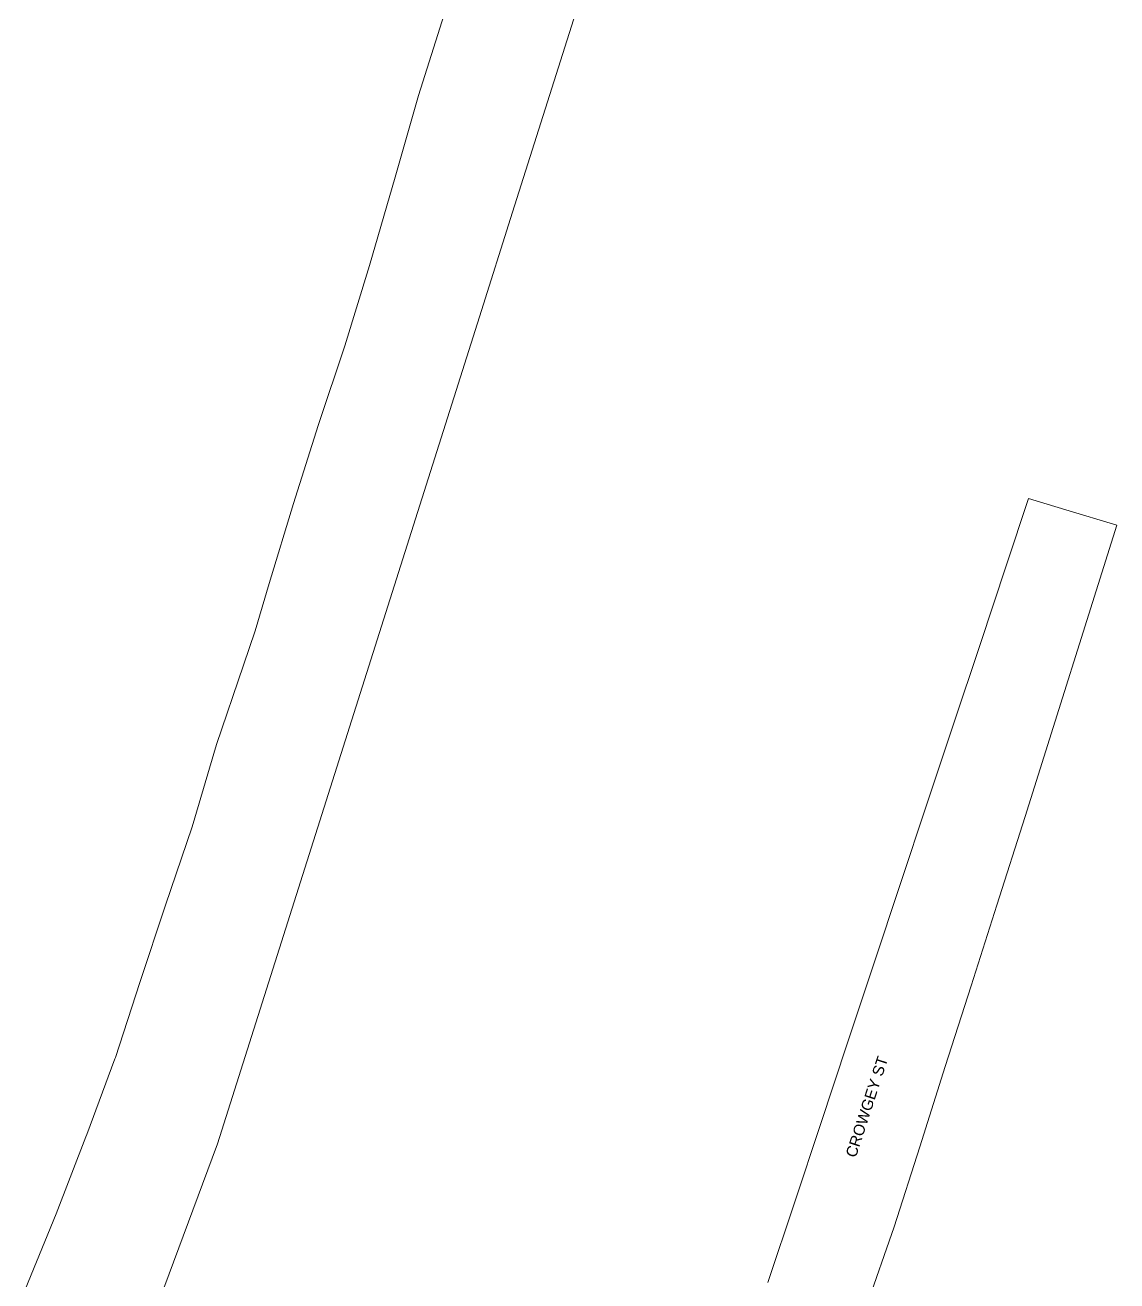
# Model space of a CAD drawing. Header units: metres. Extents: x 317295 to 318227, y 6256675 to 6257944.
# Drawn here: x 317665.3 to 317844.1, y 6257303.8 to 6257509.3 of the extents above; entities that cross this region are included whole.
import ezdxf

# ---------------------------------------------------------------- set-up
doc = ezdxf.new("R2010")
doc.units = ezdxf.units.M
doc.layers.add('Cadastre Land Parcels_SP_EXT', color=9, linetype='Continuous', lineweight=5)
doc.layers.add('Cadastre Roads_SP_EXT', color=9, linetype='Continuous', lineweight=5)
doc.styles.get("Standard").update_dxf_attribs({"font": 'arial.ttf'})

msp = doc.modelspace()

# ---------------------------------------------------------------- linework, layer by layer
at = {"layer": 'Cadastre Land Parcels_SP_EXT', "linetype": 'Continuous'}
for points in [[(317686.46, 6257298.42), (317696.85, 6257326.25), (317739.71, 6257461.56), (317745.14, 6257478.69), (317817.29, 6257706.26)], [(317733.92, 6257511.03), (317729.71, 6257497.77), (317725.92, 6257484.44), (317721.69, 6257469.96), (317717.67, 6257456.83), (317713.4, 6257444.14), (317713.29, 6257443.81), (317709.24, 6257431.03), (317705.27, 6257417.95), (317702.98, 6257410.22), (317701.06, 6257404.6), (317696.64, 6257391.63), (317692.67, 6257378.12), (317688.33, 6257365.34), (317684.13, 6257352.65), (317680.12, 6257340.38), (317680.04, 6257340.17), (317675.41, 6257327.82), (317675.26, 6257327.43), (317670.41, 6257314.83), (317665.33, 6257302.44)]]:
    msp.add_lwpolyline(points, dxfattribs=at)
at = {"layer": 'Cadastre Roads_SP_EXT', "linetype": 'Continuous'}
msp.add_lwpolyline([(317803.09, 6257299.69), (317807.59, 6257312.7), (317811.78, 6257325.79), (317815.97, 6257338.92), (317820.2, 6257352.13), (317824.41, 6257365.32), (317829.04, 6257379.8), (317844.06, 6257427.5), (317835.7, 6257430.01), (317829.6, 6257431.83), (317825.97, 6257420.98), (317821.65, 6257407.99), (317817.31, 6257394.95), (317812.97, 6257381.85), (317808.66, 6257368.88), (317804.28, 6257355.71), (317799.98, 6257342.81), (317795.54, 6257329.44), (317791.32, 6257316.77), (317786.94, 6257303.59)], dxfattribs=at)

# ---------------------------------------------------------------- texts
at = {"layer": 'Cadastre Roads_SP_EXT'}
msp.add_text('CROWGEY ST', height=1.8, rotation=71.9875, dxfattribs=at).set_placement((317801.31, 6257323.89))

doc.saveas('drawing.dxf')
